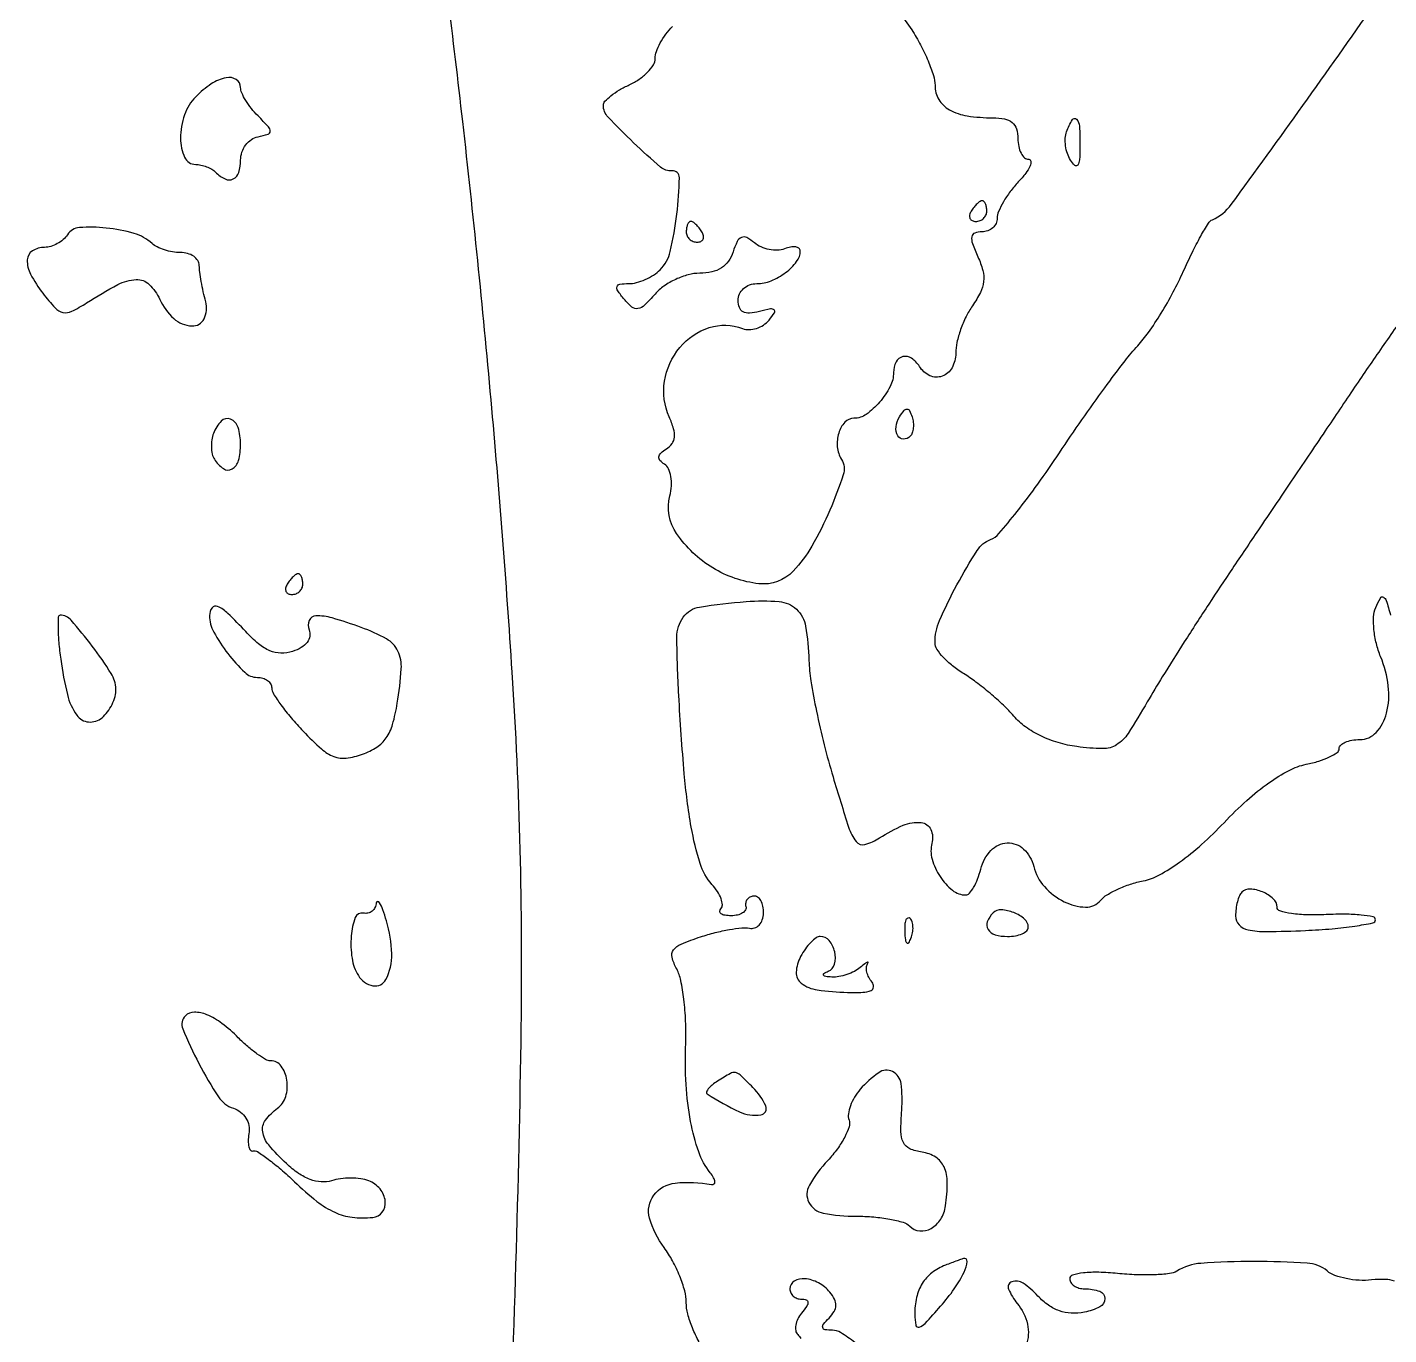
# Model space of a CAD drawing. Extents: x 0 to 5034, y 0 to 2560.
# Drawn here: x 2859.4 to 2990.8, y 1465.6 to 1591.7 of the extents above; entities that cross this region are included whole.
import ezdxf

# ---------------------------------------------------------------- set-up
doc = ezdxf.new("R2010")
doc.units = 0

msp = doc.modelspace()

# ---------------------------------------------------------------- linework, layer by layer
for points in [[(2992.836216, 1564.697312, 0.003552), (2990.147064, 1560.883703, 0.003463), (2987.48927, 1557, -0.000006), (2984.643964, 1552.779988, -0.000004), (2981.380929, 1547.940625, -0.000004), (2978.213596, 1543.243355, -0.000008), (2975.689355, 1539.5, 0.003481), (2973.41815, 1536.080884, 0.002914), (2971.054755, 1532.422299, 0.00294), (2968.93334, 1529.052374, 0.008057), (2967.487648, 1526.639743, -0.012209), (2965.630333, 1523.59775, -0.108369), (2964.522944, 1522.497122, -0.147327), (2963.195367, 1522.124137, -0.028676), (2960.687449, 1522.315096, -0.038179), (2958.877841, 1522.700145, -0.041323), (2957.197142, 1523.349268, -0.043796), (2955.740042, 1524.22014, -0.057446), (2954.597085, 1525.265881, 0.024162), (2953.595262, 1526.312916, 0.014334), (2952.308206, 1527.46584, 0.014328), (2950.955297, 1528.544663, 0.023863), (2949.75, 1529.36358, -0.031504), (2948.69746, 1530.102448, -0.037286), (2947.807813, 1530.930542, -0.040574), (2947.183265, 1531.726065, -0.147167), (2947, 1532.335224, -0.102334), (2947.442707, 1534.475612, -0.021434), (2949.119104, 1537.939122, -0.018653), (2951.059033, 1541.242895, -0.16039), (2952.367619, 1542.310827, 0.125126), (2953.165503, 1542.87488, 0.008858), (2954.912625, 1544.997117, 0.012063), (2956.913464, 1547.646017, 0.008789), (2959.013231, 1550.681172, -0.005327), (2961.178582, 1553.857914, -0.005586), (2963.377726, 1556.937594, -0.005373), (2965.333799, 1559.553691, -0.024663), (2966.557191, 1561, 0.035244), (2967.598349, 1562.28501, 0.015009), (2968.813366, 1564.137599, 0.014763), (2969.996312, 1566.199176, 0.018771), (2970.958036, 1568.17055, -0.009986), (2971.803471, 1569.983693, -0.013973), (2972.635704, 1571.565902, -0.010261), (2973.383755, 1572.834778, -0.151548), (2973.769089, 1573.17055, 0.131601), (2975.584749, 1574.631812, 0.002687), (2982.504976, 1584.202126, 0.002381), (2989.384629, 1593.92232, 0.15399)], [(2898.383227, 1606.608889, -0.005964), (2901.400664, 1582.638422, -0.005866), (2904.137227, 1555.786899, -0.006293), (2906.171889, 1529.5, -0.01963), (2907.043053, 1495.22156, -0.008403), (2905.638537, 1449.412725, -0.007812)], [(2943.465194, 1593.253435, -0.029019), (2944.75, 1591.501646, -0.022402), (2945.611195, 1590.031788, -0.022285), (2946.339063, 1588.488226, -0.022798), (2946.851789, 1587.085694, -0.076371), (2947, 1586.121013, 0.13523), (2947.373177, 1584.766456, 0.131577), (2948.390215, 1583.777328, 0.09012), (2950.117341, 1583.185587, 0.0376), (2952.581787, 1583, -0.0482), (2953.713216, 1582.890677, -0.125242), (2954.447723, 1582.543236, -0.146066), (2954.86009, 1581.926945, -0.075043), (2955, 1581, 0.049975), (2955.076685, 1580.234676, 0.069958), (2955.305193, 1579.5875, 0.090107), (2955.642321, 1579.15207, 0.185131), (2956.038955, 1579, -0.387895), (2956.250488, 1578.80683, -0.130554), (2956.173774, 1578.35711, -0.056384), (2955.750288, 1577.652616, -0.024038), (2955.038955, 1576.811439, 0.027063), (2954.25859, 1575.877232, 0.028583), (2953.598943, 1574.880532, 0.029783), (2953.134719, 1573.961982, 0.102457), (2953, 1573.311439, -0.111977), (2952.886537, 1572.811154, -0.100127), (2952.565673, 1572.385235, -0.094445), (2952.085996, 1572.0995, -0.087449), (2951.521439, 1572, 0.088086), (2950.83495, 1571.878114, 0.27214), (2950.547321, 1571.528156, 0.128724), (2950.613191, 1570.868349, 0.017998), (2951.141039, 1569.589797, -0.043183), (2951.608168, 1568.274328, -0.091472), (2951.686193, 1567.199515, -0.087899), (2951.375511, 1566.140324, -0.037605), (2950.619601, 1564.867291, 0.039213), (2949.999436, 1563.815189, 0.028761), (2949.475758, 1562.565213, 0.029306), (2949.115823, 1561.316479, 0.055566), (2949, 1560.277494, -0.126233), (2948.642851, 1558.885397, -0.181594), (2947.687003, 1558.06507, -0.198665), (2946.496785, 1558.115386, -0.146727), (2945.5, 1559, 0.106306), (2944.738673, 1559.792417, 0.207477), (2943.893298, 1559.950129, 0.222454), (2943.243148, 1559.442946, 0.118177), (2943, 1558.428571, -0.120045), (2942.666469, 1557.059396, -0.058583), (2941.652693, 1555.561303, -0.059344), (2940.358911, 1554.379277, -0.156699), (2939.178417, 1554, 0.208746), (2938.303281, 1553.617992, 0.1138), (2937.709216, 1552.582859, 0.097148), (2937.573644, 1551.241056, 0.115657), (2937.976949, 1550.037298, -0.22168), (2938.15114, 1548.558737, -0.022102), (2936.851453, 1545.139359, -0.028195), (2935.116278, 1541.670333, -0.059023), (2933.321429, 1539.25, -0.236032), (2930.010321, 1538.036764, -0.109417), (2925.56267, 1539.561812, -0.105736), (2922.07071, 1542.873992, -0.21498), (2921.416002, 1546.521349, 0.04797), (2921.559944, 1547.473511, 0.055849), (2921.507445, 1548.386927, 0.064597), (2921.27935, 1549.129531, 0.14863), (2920.896908, 1549.563715, -0.069942), (2920.463388, 1549.923874, -0.218484), (2920.351305, 1550.276563, -0.179248), (2920.5406, 1550.642634, -0.046349), (2921.079817, 1551.049329, 0.097967), (2921.625467, 1551.55652, 0.135396), (2921.858198, 1552.179647, 0.095293), (2921.774393, 1553.000667, 0.032002), (2921.352964, 1554.135002, -0.145786), (2920.902392, 1557.576887, -0.133969), (2922.379764, 1560.834996, -0.1428), (2925.217129, 1562.755584, -0.171084), (2928.424651, 1562.667288, 0.098965), (2929.055509, 1562.559567, 0.070009), (2929.765984, 1562.68003, 0.067165), (2930.445021, 1563.001261, 0.075662), (2930.984038, 1563.480767, 0.024398), (2931.513081, 1564.185515, 0.3762), (2931.478286, 1564.463558, 0.236047), (2931.137034, 1564.555454, 0.013807), (2930.057151, 1564.304694, -0.044816), (2929.110191, 1564.145838, -0.140813), (2928.484932, 1564.274638, -0.185479), (2928.125217, 1564.68389, -0.088802), (2928, 1565.383369, -0.110414), (2928.137969, 1566.000529, -0.100118), (2928.528357, 1566.525468, -0.094993), (2929.112262, 1566.877357, -0.088466), (2929.8, 1567, 0.096459), (2931.186108, 1567.269917, 0.065515), (2932.588791, 1568.064661, 0.069235), (2933.64887, 1569.123011, 0.163423), (2934, 1570.168615, 0.238261), (2933.876563, 1570.412948, 0.12857), (2933.555634, 1570.540931, 0.079672), (2933.067073, 1570.523685, 0.043056), (2932.487265, 1570.35674, -0.085004), (2931.804776, 1570.220659, -0.05628), (2931.006716, 1570.288847, -0.054908), (2930.220376, 1570.538466, -0.069018), (2929.571363, 1570.940774, 0.051897), (2928.831538, 1571.435083, 0.227118), (2928.320168, 1571.454864, 0.182853), (2927.910468, 1571.057825, 0.033025), (2927.51671, 1570.05265, -0.079071), (2927.068036, 1569.15865, -0.095255), (2926.386426, 1568.513528, -0.087015), (2925.462012, 1568.128809, -0.055251), (2924.299908, 1568, 0.065909), (2923.190246, 1567.853088, 0.043226), (2921.977077, 1567.410724, 0.043008), (2920.849157, 1566.761903, 0.062173), (2919.994757, 1565.993955, -0.020778), (2918.967911, 1564.904885, -0.153064), (2918.338281, 1564.58547, -0.217513), (2917.759075, 1564.741195, -0.046802), (2917.005017, 1565.493955, -0.021168), (2916.382509, 1566.312152, -0.227491), (2916.317664, 1566.712196, -0.296876), (2916.589176, 1566.944132, -0.032454), (2917.448984, 1567, 0.064992), (2918.195371, 1567.09743, 0.03912), (2919.039081, 1567.393799, 0.038564), (2919.845919, 1567.82737, 0.053855), (2920.48345, 1568.340593, 0.140485), (2921.458007, 1570.098283, 0.027219), (2922.088415, 1573.71245, 0.023839), (2922.336656, 1577.222976, 0.451271), (2921.617779, 1577.887197, -0.206445), (2920.522883, 1578.232197, -0.012519), (2917.91995, 1580.596791, -0.012958), (2915.446319, 1583.085349, -0.191406), (2915, 1584.20853, -0.191165), (2915.156494, 1584.602888, -0.036774), (2915.734375, 1585.132392, -0.034418), (2916.542723, 1585.68472, -0.025776), (2917.5, 1586.181954, 0.043314), (2918.456485, 1586.722134, 0.048694), (2919.265625, 1587.400882, 0.054873), (2919.822288, 1588.109515, 0.139961), (2920, 1588.731944, -0.088315), (2920.117406, 1589.391456, -0.036355), (2920.493087, 1590.221482, -0.034532), (2921.036238, 1591.074986, -0.037425), (2921.678593, 1591.821429, 0.010058)], [(2924.240048, 1464.869944, -0.031004), (2923.590196, 1466.22606, -0.031885), (2923.142982, 1467.570462, -0.064436), (2923, 1468.675351, 0.066279), (2922.84996, 1469.802262, 0.029665), (2922.372935, 1471.222481, 0.028722), (2921.682426, 1472.686239, 0.034621), (2920.865311, 1473.968307, -0.090006), (2919.460134, 1476.825206, -0.233976), (2919.864103, 1479.018988, -0.208221), (2921.936984, 1480.201533, -0.074088), (2925.419273, 1480.061997, 0.201862), (2925.670358, 1480.115623, 0.271587), (2925.76554, 1480.322274, 0.107918), (2925.642261, 1480.702206, 0.034896), (2925.30716, 1481.193576, -0.083694), (2924.205719, 1483.203584, -0.03681), (2923.421364, 1486.143713, -0.032293), (2922.98171, 1489.713182, -0.023998), (2922.941974, 1493.685827, 0.01966), (2922.93914, 1495.817037, 0.01991), (2922.768568, 1497.932408, 0.020164), (2922.473199, 1499.755752, 0.072747), (2922.0749, 1500.860048, -0.058653), (2921.633239, 1501.984635, -0.228271), (2921.771906, 1502.698733, -0.136131), (2922.505637, 1503.267653, -0.017545), (2924.388465, 1503.96319, -0.017482), (2925.778539, 1504.368659, -0.018727), (2927.162156, 1504.665596, -0.018636), (2928.364201, 1504.830928, -0.078839), (2929.087638, 1504.788969, 0.135469), (2929.594357, 1504.816365, 0.124477), (2930.034266, 1505.098947, 0.105566), (2930.337706, 1505.60313, 0.076512), (2930.454545, 1506.25, 0.055614), (2930.398026, 1506.912195, 0.082237), (2930.192898, 1507.456563, 0.108957), (2929.877306, 1507.801134, 0.179873), (2929.5, 1507.9, 0.093907), (2929.137515, 1507.793039, 0.113761), (2928.867188, 1507.565, 0.119228), (2928.732072, 1507.250836, 0.11039), (2928.75, 1506.9, -0.194482), (2928.711109, 1506.557979, -0.127544), (2928.436979, 1506.264375, -0.088679), (2927.953094, 1506.065997, -0.053094), (2927.333333, 1506, -0.038554), (2926.738102, 1506.045966, -0.10953), (2926.352724, 1506.196474, -0.2467), (2926.233148, 1506.417171, -0.202239), (2926.335515, 1506.668848, 0.212991), (2926.480601, 1507.047751, 0.073653), (2926.360876, 1507.635166, 0.057289), (2926.01621, 1508.326384, 0.039659), (2925.482617, 1509.019208, -0.109167), (2924.32863, 1511.043639, -0.031669), (2923.478725, 1514.557673, -0.022231), (2922.810151, 1519.690237, -0.007405), (2922.277923, 1527.252139, -0.011682), (2922.097156, 1532.882492, -0.159013), (2922.708762, 1534.814043, -0.200525), (2924.292207, 1535.791316, -0.020343), (2928.77662, 1536.316013, -0.038198), (2931.94989, 1536.314218, -0.170777), (2933.626325, 1535.575167, -0.163938), (2934.509706, 1533.928146, -0.034526), (2934.834696, 1530.632515, 0.033224), (2935.024665, 1528.653411, 0.010523), (2935.565262, 1525.735036, 0.010455), (2936.306544, 1522.497989, 0.01144), (2937.16272, 1519.391182, 0.004377), (2938.665374, 1514.542755, 0.085897), (2939.38542, 1513.161916, 0.305804), (2940.244398, 1512.872281, 0.078085), (2941.653571, 1513.508667, -0.043939), (2943.926059, 1514.727269, -0.127736), (2945.674145, 1514.992008, -0.267031), (2946.592693, 1514.328345, -0.171403), (2946.705651, 1512.982409, 0.133513), (2946.720392, 1511.45924, 0.076119), (2947.488168, 1509.772155, 0.078773), (2948.686755, 1508.449545, 0.170969), (2949.963021, 1508, 0.218128), (2950.320731, 1508.16385, 0.046751), (2950.726577, 1508.734375, 0.040775), (2951.110412, 1509.542616, 0.028998), (2951.410644, 1510.5, -0.128039), (2952.387923, 1512.286363, -0.194054), (2953.975979, 1513.018843, -0.206354), (2955.553105, 1512.428492, -0.140765), (2956.527417, 1510.75, 0.122051), (2957.558925, 1508.812124, 0.093123), (2959.474339, 1507.346802, 0.110044), (2961.526692, 1506.826845, 0.230716), (2962.99055, 1507.488613, -0.082801), (2963.604307, 1508.019201, -0.029501), (2964.63083, 1508.564939, -0.028316), (2965.849347, 1509.041816, -0.029765), (2967.093971, 1509.368794, 0.076628), (2968.658084, 1509.940367, 0.030154), (2970.602428, 1511.169147, 0.026831), (2972.729941, 1512.880938, 0.020127), (2974.885469, 1514.977094, -0.019783), (2977.094095, 1517.12784, -0.028661), (2979.218855, 1518.829441, -0.033168), (2981.1648, 1520.026901, -0.072108), (2982.813924, 1520.612785, 0.024826), (2984.03442, 1520.92058, 0.036634), (2985.06409, 1521.319849, 0.040623), (2985.80164, 1521.746413, 0.246107), (2986, 1522.125, -0.210691), (2986.147541, 1522.459592, -0.081239), (2986.581903, 1522.742969, -0.061849), (2987.222547, 1522.935818, -0.042239), (2987.980948, 1523, 0.209216), (2989.57075, 1523.695674, 0.125332), (2990.5695, 1525.539317, 0.091804), (2990.738529, 1528.176317, 0.068511), (2989.999399, 1531.001451, -0.038077), (2989.585257, 1532.265618, -0.035079), (2989.353478, 1533.613145, -0.036958), (2989.321036, 1534.845245, -0.088828), (2989.523767, 1535.73204, -0.023474), (2989.970778, 1536.660077, -0.40755), (2990.262543, 1536.750644, -0.201409), (2990.538981, 1536.422632, -0.009405), (2990.954188, 1535, 0.048314)], [(2991.326415, 1470.724229, 0.096314), (2990.45816, 1470.907909, 0.030247), (2989.125018, 1470.849166, -0.040129), (2987.921053, 1470.819907, -0.03592), (2986.681358, 1470.979114, -0.037744), (2985.586382, 1471.288043, -0.085781), (2984.843381, 1471.715019, 0.159496), (2982.912488, 1472.478184, 0.015209), (2977.778319, 1472.630469, 0.016918), (2972.66151, 1472.453373, 0.121884), (2970.329988, 1471.703944, -0.110359), (2969.623859, 1471.459118, -0.018319), (2968.180564, 1471.347352, -0.019333), (2966.443877, 1471.343899, -0.016044), (2964.599893, 1471.47089, 0.018535), (2962.792588, 1471.586311, 0.033905), (2961.317593, 1471.525693, 0.040021), (2960.272531, 1471.325945, 0.337488), (2960, 1470.968169, 0.147112), (2960.111034, 1470.598958, 0.099056), (2960.423289, 1470.2844, 0.082798), (2960.890107, 1470.072347, 0.065384), (2961.440983, 1470, -0.082789), (2962.893516, 1469.757831, -0.324002), (2963.387348, 1469.056854, -0.275977), (2962.893421, 1468.253896, -0.073103), (2961.411749, 1467.738379, -0.058211), (2960.152792, 1467.646826, -0.073158), (2959.005534, 1467.867174, -0.070867), (2957.94282, 1468.416801, -0.050535), (2956.933964, 1469.301256, 0.056093), (2955.497759, 1470.532484, 0.240256), (2954.412765, 1470.668889, 0.427348), (2954.10073, 1469.963671, 0.075538), (2954.934263, 1468.579208, -0.116973), (2955.916526, 1466.595819, -0.14382), (2955.79576, 1464.542003, -0.1499)], [(2939.262468, 1464.825, 0.021899), (2937.893463, 1465.769942, 0.141012), (2937.093943, 1466, -0.03565), (2936.393379, 1466.050013, -0.299616), (2936.167534, 1466.25, -0.241047), (2936.237329, 1466.578698, -0.02578), (2936.776206, 1467.176206, 0.060657), (2937.26528, 1467.800892, 0.128718), (2937.437937, 1468.385791, 0.125475), (2937.303618, 1468.99033, 0.05617), (2936.853762, 1469.676206, 0.09618), (2935.763144, 1470.569573, 0.103039), (2934.443587, 1470.962164, 0.153816), (2933.42113, 1470.732001, 0.26713), (2933, 1470, 0.111474), (2933.086121, 1469.618517, 0.100072), (2933.329718, 1469.29375, 0.094595), (2933.693871, 1469.075889, 0.087854), (2934.122445, 1469, -0.083263), (2934.583144, 1468.922746, -0.318136), (2934.743602, 1468.699164, -0.152929), (2934.625263, 1468.312561, -0.023048), (2934.131121, 1467.657991, 0.057384), (2933.760303, 1467.089627, 0.071756), (2933.562285, 1466.492433, 0.086475), (2933.559948, 1465.959409, 0.155552), (2933.758676, 1465.574657, -0.063981), (2934.043491, 1465.205862, -0.038585)]]:
    msp.add_lwpolyline(points, format="xyb")
for points in [[(2875.668785, 1585.029574, 0.112272), (2874.579743, 1583.278029, 0.083276), (2874.200799, 1581.023053, 0.107406), (2874.599288, 1579.186521, 0.293828), (2875.666667, 1578.5, -0.054664), (2876.168334, 1578.444989, -0.038656), (2876.710938, 1578.279687, -0.039128), (2877.211141, 1578.037318, -0.064082), (2877.583333, 1577.75, 0.08481), (2878.507178, 1577.095769, 0.228896), (2879.290344, 1577.098176, 0.209604), (2879.823909, 1577.725947, 0.072937), (2880, 1578.926676, -0.082582), (2880.126458, 1579.687111, -0.078004), (2880.493087, 1580.382367, -0.081426), (2881.037499, 1580.907463, -0.104013), (2881.678593, 1581.176676, 0.026367), (2882.64579, 1581.416451, 0.330021), (2882.857185, 1581.701843, 0.188479), (2882.692602, 1582.12294, 0.010058), (2881.678593, 1583.178571, -0.028919), (2881.036171, 1583.899928, -0.030442), (2880.493087, 1584.678795, -0.031962), (2880.111971, 1585.40353, -0.105445), (2880, 1585.928571, 0.259148), (2879.573596, 1586.696023, 0.192624), (2878.600356, 1586.869033, 0.096614), (2877.168076, 1586.268051, 0.050294)], [(2960.984687, 1580.25, -0.013404), (2960.942671, 1578.952663, -0.134771), (2960.770255, 1578.444512, -0.458049), (2960.493035, 1578.412012, -0.066116), (2960.077207, 1578.909316, -0.06042), (2959.773839, 1579.547614, -0.046657), (2959.59824, 1580.298472, -0.047824), (2959.567767, 1581.042838, -0.078095), (2959.699509, 1581.659316, -0.038196), (2960.251334, 1582.82311, -0.508946), (2960.652631, 1582.867481, -0.173231), (2960.938573, 1582.18413, -0.014704)], [(2950.5, 1574, 0.082592), (2950.343488, 1573.6179, 0.161196), (2950.3746, 1573.29375, 0.182303), (2950.586039, 1573.078288, 0.108972), (2950.940983, 1573, 0.093332), (2951.345238, 1573.076123, 0.09642), (2951.688914, 1573.29375, 0.099167), (2951.918938, 1573.618444, 0.105053), (2952, 1574, 0.042167), (2951.967655, 1574.382849, 0.061769), (2951.870461, 1574.70625, 0.081139), (2951.727648, 1574.92554, 0.210953), (2951.559017, 1575, 0.151918), (2951.34829, 1574.934461, 0.038439), (2951.066025, 1574.70625, 0.035638), (2950.768994, 1574.382774, 0.029505)], [(2923, 1572, 0.105053), (2923.081062, 1571.618444, 0.099167), (2923.311086, 1571.29375, 0.09642), (2923.654762, 1571.076123, 0.093332), (2924.059017, 1571, 0.108972), (2924.413961, 1571.078288, 0.182303), (2924.6254, 1571.29375, 0.161196), (2924.656512, 1571.6179, 0.082592), (2924.5, 1572, 0.029505), (2924.231006, 1572.382774, 0.035638), (2923.933975, 1572.70625, 0.038439), (2923.65171, 1572.934461, 0.151918), (2923.440983, 1573, 0.210953), (2923.272352, 1572.92554, 0.081139), (2923.129539, 1572.70625, 0.061769), (2923.032345, 1572.382849, 0.042167)], [(2863.282106, 1571.718579, -0.071802), (2862.878133, 1571.252332, -0.051899), (2862.313598, 1570.857958, -0.052115), (2861.683171, 1570.589981, -0.074587), (2861.083333, 1570.5, 0.14294), (2859.906479, 1570.156544, 0.246165), (2859.41151, 1569.29237, 0.133095), (2859.733956, 1567.897754, 0.040796), (2860.917309, 1566.065292, 0.022032), (2862.095498, 1564.663658, 0.15426), (2862.860442, 1564.224023, 0.16984), (2863.700682, 1564.326145, 0.028086), (2865.143627, 1565.140051, -0.019557), (2868.149386, 1566.903686, -0.111273), (2869.9246, 1567.394756, -0.206853), (2871.168237, 1566.927059, -0.094179), (2872.190935, 1565.480288, 0.103173), (2873.541127, 1563.640649, 0.171709), (2875.298487, 1562.914311, 0.299296), (2876.466625, 1563.598419, 0.182284), (2876.630286, 1565.25, -0.011611), (2876.398443, 1566.203105, -0.010252), (2876.200423, 1567.20625, -0.010353), (2876.059225, 1568.11775, -0.030524), (2876.013655, 1568.75, 0.141923), (2875.869893, 1569.226728, 0.09844), (2875.475261, 1569.632812, 0.08357), (2874.889051, 1569.906428, 0.067589), (2874.2, 1570, -0.042021), (2873.44113, 1570.063889, -0.034433), (2872.649688, 1570.254905, -0.035678), (2871.942745, 1570.534801, -0.073098), (2871.45, 1570.867763, 0.114443), (2869.724929, 1571.837896, 0.045182), (2867.036696, 1572.36632, 0.043371), (2864.450018, 1572.410569, 0.236944)], [(2944.604167, 1552.270833, -0.198339), (2943.941134, 1551.995338, -0.274516), (2943.399603, 1552.315272, -0.160291), (2943.239822, 1553.176395, -0.105175), (2943.582949, 1554.134215, -0.024362), (2944.012891, 1554.759582, -0.233206), (2944.294341, 1554.899578, -0.286646), (2944.536207, 1554.749629, -0.033951), (2944.787251, 1554.138246, -0.052621), (2944.903448, 1553.610215, -0.052345), (2944.907167, 1553.068604, -0.057227), (2944.805016, 1552.594136, -0.115259)], [(2877.380002, 1552.547887, 0.055537), (2877.214675, 1551.914821, 0.045189), (2877.176701, 1551.214515, 0.046885), (2877.262828, 1550.554946, 0.082695), (2877.470404, 1550.047887, 0.104168), (2878.331668, 1549.143828, 0.288412), (2879.17197, 1549.109807, 0.201613), (2879.799983, 1549.932867, 0.063558), (2880, 1551.5, 0.073742), (2879.758982, 1553.125314, 0.227795), (2879.028195, 1553.921843, 0.304158), (2878.135888, 1553.731594, 0.101291)], [(2884.5, 1538, 0.082592), (2884.343488, 1537.6179, 0.161196), (2884.3746, 1537.29375, 0.182303), (2884.586039, 1537.078288, 0.108972), (2884.940983, 1537, 0.093332), (2885.345238, 1537.076123, 0.09642), (2885.688914, 1537.29375, 0.099167), (2885.918938, 1537.618444, 0.105053), (2886, 1538, 0.042167), (2885.967655, 1538.382849, 0.061769), (2885.870461, 1538.70625, 0.081139), (2885.727648, 1538.92554, 0.210953), (2885.559017, 1539, 0.151918), (2885.34829, 1538.934461, 0.038439), (2885.066025, 1538.70625, 0.035638), (2884.768994, 1538.382774, 0.029505)], [(2877, 1534.964817, 0.126178), (2877.407999, 1533.373792, 0.039131), (2878.773019, 1531.291595, 0.037272), (2880.395703, 1529.489323, 0.193169), (2881.61501, 1529, -0.071182), (2882.144297, 1528.924265, -0.086569), (2882.593159, 1528.703576, -0.100309), (2882.893244, 1528.375709, -0.136141), (2883, 1527.990898, 0.140713), (2883.161896, 1527.427017, 0.017041), (2883.890648, 1526.346243, 0.019159), (2884.870884, 1525.097853, 0.014691), (2886.031992, 1523.809108, 0.019129), (2887.806399, 1522.089154, 0.090758), (2889.007088, 1521.352111, 0.125715), (2890.189123, 1521.210297, 0.051911), (2891.768152, 1521.587423, 0.05945), (2893.137236, 1522.26051, 0.099545), (2894.051068, 1523.153973, 0.080767), (2894.66516, 1524.468438, 0.02869), (2895.116243, 1526.499926, 0.022824), (2895.500459, 1529.811786, 0.129003), (2895.173164, 1531.544104, 0.157403), (2894.072032, 1532.712969, 0.039022), (2891.644284, 1533.811666, 0.014653), (2888.821527, 1534.739807, 0.083253), (2887.257425, 1534.931965, 0.287482), (2886.62213, 1534.493834, 0.195846), (2886.603706, 1533.590342, -0.13211), (2886.668387, 1532.968904, -0.123563), (2886.416411, 1532.380926, -0.097112), (2885.849826, 1531.877512, -0.05643), (2885.016009, 1531.505081, -0.08177), (2883.886307, 1531.341093, -0.095377), (2882.827, 1531.565993, -0.074457), (2881.73559, 1532.232174, -0.031692), (2880.491436, 1533.414739, 0.012933), (2878.77621, 1535.172073, 0.08869), (2877.779165, 1535.846519, 0.352476), (2877.242024, 1535.703666, 0.159612)], [(2862.638653, 1530.75, 0.02568), (2863.284685, 1527.334617, 0.094756), (2864.190518, 1525.345034, 0.221748), (2865.325572, 1524.697898, 0.196072), (2866.632679, 1525.110114, 0.061871), (2867.153645, 1525.664324, 0.045157), (2867.589066, 1526.389643, 0.045783), (2867.880374, 1527.166161, 0.071826), (2867.968399, 1527.872445, 0.137663), (2867.515179, 1529.374634, 0.020236), (2865.684617, 1532.010039, 0.017204), (2863.655529, 1534.509167, 0.216916), (2862.577373, 1535, 0.40221), (2862.39583, 1534.825779, 0.013894), (2862.381468, 1533.751563, 0.019044), (2862.453559, 1532.379704, 0.011253)], [(2976.597766, 1508.264432, 0.099076), (2976.36763, 1507.919145, 0.033776), (2976.175594, 1507.345149, 0.032025), (2976.044078, 1506.666077, 0.031829), (2976, 1505.974374, 0.190781), (2976.337827, 1505.121221, 0.154323), (2977.203743, 1504.636292, 0.054701), (2978.98074, 1504.467005, 0.007302), (2982.75, 1504.576031, 0.010307), (2985.337887, 1504.742228, 0.016922), (2987.517188, 1505.001883, 0.010924), (2989.248616, 1505.30672, 0.35787), (2989.5, 1505.612961, 0.359917), (2989.268792, 1505.89255, 0.021477), (2988.104688, 1506.063635, 0.024341), (2986.57112, 1506.146995, 0.014666), (2984.75, 1506.103832, -0.019133), (2982.929122, 1506.076944, -0.03149), (2981.395312, 1506.20988, -0.033441), (2980.271802, 1506.456721, -0.333519), (2980, 1506.818872, 0.210064), (2979.643997, 1507.628849, 0.085409), (2978.609581, 1508.29506, 0.085787), (2977.416191, 1508.575265, 0.214414)], [(2893.085953, 1507.25, -0.095643), (2892.964473, 1506.792165, -0.111471), (2892.684766, 1506.440625, -0.115315), (2892.289511, 1506.251125, -0.107885), (2891.840909, 1506.25, 0.374487), (2891.057794, 1505.817893, 0.067626), (2890.673002, 1504.054975, 0.057319), (2890.747886, 1501.895211, 0.101447), (2891.359017, 1500.228115, 0.206296), (2892.768923, 1499.241995, 0.336743), (2894.022214, 1499.841505, 0.126998), (2894.584136, 1502.327004, 0.065244), (2894.07011, 1505.5, 0.012729), (2893.717725, 1506.576449, 0.042644), (2893.410504, 1507.251563, 0.259554), (2893.219089, 1507.369079, 0.406632)], [(2944.078947, 1504.416667, 0.018894), (2944.137993, 1503.670344, 0.168741), (2944.279315, 1503.37858, 0.470617), (2944.461564, 1503.395823, 0.054073), (2944.683114, 1503.8125, 0.051402), (2944.839148, 1504.359369, 0.05415), (2944.876576, 1504.916927, 0.060344), (2944.797407, 1505.402231, 0.126455), (2944.604167, 1505.729167, 0.296942), (2944.385309, 1505.77538, 0.208169), (2944.200665, 1505.592839, 0.077125), (2944.089945, 1505.112848, 0.028489)], [(2952.597766, 1506.264432, 0.104297), (2952.047981, 1505.420792, 0.235241), (2952.116527, 1504.680805, 0.186855), (2952.79516, 1504.16822, 0.069473), (2954, 1504, 0.042713), (2954.765672, 1504.065528, 0.06238), (2955.4125, 1504.262322, 0.081888), (2955.850784, 1504.551578, 0.208972), (2956, 1504.893011, 0.218907), (2955.6448, 1505.665438, 0.081579), (2954.599301, 1506.300655, 0.081237), (2953.401339, 1506.569868, 0.214275)], [(2934.032479, 1502.060688, 0.110557), (2933.609802, 1500.540403, 0.24725), (2934.099359, 1499.483628, 0.129329), (2935.635196, 1498.843384, 0.026998), (2938.567772, 1498.597202, 0.01817), (2940.026586, 1498.606784, 0.089358), (2940.826559, 1498.786639, 0.280433), (2941.072333, 1499.127587, 0.195191), (2940.924707, 1499.592009, -0.052895), (2940.613535, 1500.059164, -0.061352), (2940.425766, 1500.558974, -0.07127), (2940.382562, 1501.014713, -0.145881), (2940.500343, 1501.350343, 0.143318), (2940.548831, 1501.486327, 0.571981), (2940.491403, 1501.524736, 0.05264), (2940.225372, 1501.359863, 0.010565), (2939.791667, 1501.008333, -0.056751), (2939.222119, 1500.627916, -0.037183), (2938.49474, 1500.319389, -0.037209), (2937.730605, 1500.122282, -0.0573), (2937.05, 1500.078947, -0.02192), (2936.451041, 1500.135852, -0.220853), (2936.245691, 1500.268428, -0.417556), (2936.284701, 1500.436313, -0.04128), (2936.693823, 1500.643555, 0.235565), (2937.303168, 1501.335877, 0.12142), (2937.323734, 1502.518637, 0.118308), (2936.789885, 1503.596708, 0.222434), (2935.928195, 1504, 0.157791), (2935.528209, 1503.870549, 0.042717), (2935.017475, 1503.430327, 0.038805), (2934.49285, 1502.802978, 0.031884)], [(2874.670092, 1496.336758, 0.302806), (2874.420001, 1495.085938, 0.022004), (2875.977281, 1491.732227, 0.025294), (2877.856481, 1488.519766, 0.170923), (2879.298817, 1487.417942, -0.086149), (2879.996216, 1487.049847, -0.091473), (2880.511894, 1486.474587, -0.091378), (2880.788711, 1485.752654, -0.085763), (2880.798817, 1484.962566, 0.033077), (2880.733789, 1484.259159, 0.064857), (2880.791775, 1483.700786, 0.113005), (2880.955027, 1483.369673, 0.302262), (2881.194458, 1483.295448, -0.219991), (2881.617581, 1483.232955, -0.014484), (2882.655922, 1482.509272, -0.018827), (2883.877525, 1481.530871, -0.012808), (2885.194458, 1480.331859, 0.022326), (2887.357041, 1478.436919, 0.061704), (2889.078207, 1477.377789, 0.077622), (2890.762533, 1476.905379, 0.053305), (2892.75, 1476.881517, 0.209307), (2893.66823, 1477.391719, 0.192613), (2893.957936, 1478.43682, 0.145941), (2893.454518, 1479.627555, 0.129356), (2892.359123, 1480.415686, 0.057972), (2891.589916, 1480.612583, 0.032828), (2890.629145, 1480.679123, 0.032336), (2889.638592, 1480.618491, 0.045418), (2888.774047, 1480.428285, -0.094941), (2887.780139, 1480.310439, -0.072849), (2886.709978, 1480.546085, -0.060577), (2885.58136, 1481.138233, -0.037517), (2884.414924, 1482.079924, -0.029), (2882.714308, 1483.874135, -0.13602), (2882.126902, 1485.154067, -0.201799), (2882.396724, 1486.264495, -0.075846), (2883.554426, 1487.416139, 0.164004), (2884.350235, 1488.544376, 0.108549), (2884.466824, 1490.139785, 0.124259), (2883.912284, 1491.486729, 0.237572), (2882.893011, 1492, -0.133619), (2882.415892, 1492.129822, -0.022108), (2881.60894, 1492.653382, -0.022925), (2880.692784, 1493.372658, -0.018494), (2879.77572, 1494.22428, 0.033328), (2878.192489, 1495.60943, 0.065048), (2876.741244, 1496.444642, 0.095713), (2875.537208, 1496.690547, 0.201674)], [(2926.02896, 1490.03906, 0.027874), (2925.498196, 1489.660422, 0.053714), (2925.128406, 1489.292616, 0.089167), (2924.963277, 1488.992421, 0.343126), (2925.02896, 1488.804373, 0.033723), (2928.129328, 1487.085347, 0.145372), (2930.191233, 1486.773468, 0.500601), (2930.668518, 1487.639012, 0.090516), (2929.437763, 1489.41938, 0.006882), (2928.192632, 1490.630701, 0.145526), (2927.736766, 1490.861605, 0.176518), (2927.261139, 1490.78015, 0.011218)], [(2939.785475, 1489.25, 0.044751), (2939.234942, 1488.49047, 0.04695), (2938.838491, 1487.656864, 0.051751), (2938.641669, 1486.875241, 0.123512), (2938.702487, 1486.284004, -0.169176), (2938.710932, 1485.639711, -0.040265), (2938.284417, 1484.638056, -0.036921), (2937.578047, 1483.503453, -0.029261), (2936.659277, 1482.388347, 0.054235), (2934.877395, 1479.991624, 0.25601), (2934.828309, 1478.338748, 0.23251), (2936.221831, 1477.296155, 0.04639), (2939.406989, 1477, -0.020983), (2941.08253, 1476.929652, -0.025009), (2942.649821, 1476.718482, -0.024983), (2943.930692, 1476.413311, -0.126049), (2944.558359, 1476.041641, 0.174388), (2945.526157, 1475.585907, 0.153646), (2946.621957, 1475.819601, 0.125778), (2947.547061, 1476.708183, 0.103033), (2948.018533, 1478, 0.035433), (2948.184802, 1480.249819, 0.104296), (2947.870671, 1481.761344, 0.150091), (2947.064122, 1482.698366, 0.105653), (2945.75, 1483.180449, -0.066529), (2944.56715, 1483.512838, -0.180886), (2943.94913, 1484.105799, -0.113061), (2943.709524, 1485.1623, -0.018978), (2943.793282, 1487.25, 0.052661), (2943.723928, 1489.801501, 0.248835), (2942.901216, 1490.953505, 0.275415), (2941.566144, 1490.853675, 0.060577)], [(2948, 1472.271109, 0.073165), (2946.697752, 1471.543032, 0.090418), (2945.767464, 1470.513049, 0.084705), (2945.220743, 1469.164755, 0.056151), (2945.046914, 1467.5, 0.044484), (2945.145762, 1466.484708, 0.452109), (2945.468047, 1466.293434, 0.127899), (2946.046228, 1466.662406, 0.006713), (2947.531601, 1468.305764, 0.027282), (2948.857975, 1469.990408, 0.041113), (2949.802512, 1471.601594, 0.085447), (2950.097429, 1472.636631, 0.541047), (2949.75, 1472.921053, 0.011614), (2949.586318, 1472.865151, 0.000819), (2949.132812, 1472.697566, 0.001158), (2948.592752, 1472.495565, 0.000872)]]:
    msp.add_lwpolyline(points, format="xyb", close=True)

doc.saveas('drawing.dxf')
